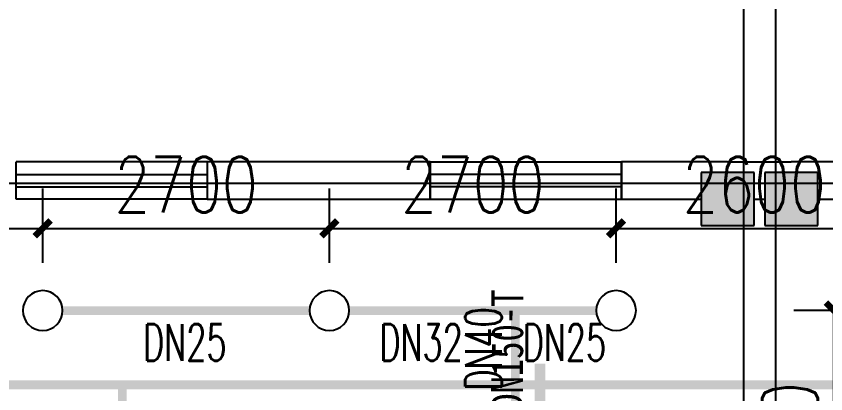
# Model space of a CAD drawing. Extents: x 0 to 2838408, y -923048 to 203859.
# Drawn here: x 2722413 to 2730038, y -538843 to -535285 of the extents above; entities that cross this region are included whole.
import ezdxf
from ezdxf.enums import TextEntityAlignment as Align

# ---------------------------------------------------------------- set-up
doc = ezdxf.new("R2010")
doc.units = 0
doc.header["$LTSCALE"] = 1000
for name, color, linetype in [('COLUMN', 9, 'Continuous'), ('DIM_喷淋', 3, 'Continuous'), ('DOTE', 8, 'Continuous'), ('EQUIP_喷头', 7, 'Continuous'), ('PIPE-喷淋', 6, 'Continuous'), ('PUB_HATCH', 8, 'Continuous'), ('TEXT_喷淋', 7, 'Continuous'), ('WALL', 9, 'Continuous'), ('WINDOW', 4, 'Continuous'), ('XREF', 8, 'Continuous'), ('抗震支吊架', 2, 'Continuous')]:
    doc.layers.add(name, color=color, linetype=linetype)
doc.styles.add('_TCH_DIM_T3', font='SIMPLEX', dxfattribs={"width": 0.75, "bigfont": 'HZTXT'})
doc.styles.add('_TWT_PIPEDN', font='SIMPLEX', dxfattribs={"width": 0.8, "height": 2.3, "bigfont": 'HZTXT'})
doc.styles.add('kzcad', font='', dxfattribs={"width": 0.8})
doc.styles.get('kzcad').set_extended_font_data('SimSun')
doc.dimstyles.new('_TWT_ARCH&&150', dxfattribs={"dimtxt": 525, "dimasz": 150, "dimexe": 375, "dimexo": 450, "dimgap": 150, "dimtad": 1, "dimdec": 0, "dimzin": 0, "dimdsep": 46, "dimtxsty": '_TCH_DIM_T3', "dimblk": 'ARCHTICK', "dimcen": 0.09, "dimclrt": 7, "dimazin": 2, "dimtfac": 1, "dimtdec": 0, "dimtix": 1, "dimtmove": 2, "dimatfit": 3, "dimfxl": 1, "dimtolj": 1, "dimtzin": 0, "dimarcsym": 0})

# ---------------------------------------------------------------- blocks, each defined once
blk = doc.blocks.new('$WINLIB2D$00000001')
at = {"color": 0}
for points in [[(-0.5, 0.5), (-0.5, -0.5)], [(-0.5, 0.5), (0.5, 0.5)], [(0.5, -0.5), (0.5, 0.5)], [(0.5, 0.1667), (-0.5, 0.1667)], [(0.5, -0.1667), (-0.5, -0.1667)], [(-0.5, -0.5), (0.5, -0.5)]]:
    blk.add_lwpolyline(points, dxfattribs=at)
blk = doc.blocks.new('3F1')
at = {"layer": 'PUB_HATCH'}
for points in [[(2392816.7, -537258.3), (2393316.7, -537258.3), (2393316.7, -536758.3), (2392816.7, -536758.3)], [(2393416.7, -537258.3), (2393916.7, -537258.3), (2393916.7, -536758.3), (2393416.7, -536758.3)]]:
    blk.add_hatch(color=256, dxfattribs=at).paths.add_polyline_path(points)
at = {"layer": 'COLUMN'}
for p, q in [((2393316.7, -536758.3), (2392816.7, -536758.3)), ((2392816.7, -536758.3), (2392816.7, -537258.3)), ((2393316.7, -537258.3), (2393316.7, -536758.3)), ((2393916.7, -536758.3), (2393416.7, -536758.3)), ((2393416.7, -536758.3), (2393416.7, -537258.3)), ((2393916.7, -537258.3), (2393916.7, -536758.3)), ((2392816.7, -537258.3), (2393316.7, -537258.3)), ((2393416.7, -537258.3), (2393916.7, -537258.3))]:
    blk.add_line(p, q, dxfattribs=at)
at = {"layer": 'DOTE'}
for p, q in [((2393216.7, -467258.3), (2393216.7, -550458.3)), ((2393516.7, -467258.3), (2393516.7, -550458.3)), ((2343216.7, -536858.3), (2453916.7, -536858.3))]:
    blk.add_line(p, q, dxfattribs=at)
at = {"layer": 'WALL'}
for p, q in [((2390266.7, -536658.3), (2388166.7, -536658.3)), ((2388166.7, -536658.3), (2388166.7, -537008.3)), ((2390266.7, -537008.3), (2390266.7, -536658.3)), ((2393066.7, -536658.3), (2392066.7, -536658.3)), ((2392066.7, -536658.3), (2392066.7, -537008.3)), ((2393066.7, -536658.3), (2393666.7, -536658.3)), ((2394666.7, -536658.3), (2393666.7, -536658.3)), ((2388166.7, -537008.3), (2390266.7, -537008.3)), ((2392066.7, -537008.3), (2392816.7, -537008.3)), ((2393316.7, -537008.3), (2393416.7, -537008.3)), ((2393916.7, -537008.3), (2394666.7, -537008.3))]:
    blk.add_line(p, q, dxfattribs=at)
at = {"layer": 'WINDOW', "yscale": 350}
for p, xscale, zscale in [((2387266.7, -536833.3), -1800, -1800), ((2391166.7, -536833.3), 1800, 1800)]:
    blk.add_blockref('$WINLIB2D$00000001', p, dxfattribs=dict(at, xscale=xscale, zscale=zscale))
blk = doc.blocks.new('_ArchTick')
at = {"color": 0, "linetype": 'ByBlock', "const_width": 0.4}
blk.add_lwpolyline([(-0.5, -0.5), (0.5, 0.5)], dxfattribs=at)
blk = doc.blocks.new('*D2448')
at = {"layer": 'Defpoints', "color": 0, "linetype": 'ByBlock', "transparency": 16777216}
for p in [(2730112.5, -538058.3), (2730662.5, -538058.3), (2730662.5, -540758.3)]:
    blk.add_point(p, dxfattribs=at)
at = {"layer": 'DIM_喷淋', "color": 0, "linetype": 'ByBlock', "lineweight": -2, "transparency": 16777216}
for p, q in [((2730212.5, -538058.3), (2729737.5, -538058.3)), ((2730112.5, -540758.3), (2730112.5, -538058.3)), ((2730212.5, -540758.3), (2729737.5, -540758.3))]:
    blk.add_line(p, q, dxfattribs=at)
at = {"layer": 'DIM_喷淋', "color": 0, "linetype": 'ByBlock', "lineweight": -2, "transparency": 16777216, "xscale": 150, "yscale": 150, "zscale": 150}
for p, rotation in [((2730112.5, -538058.3), 90), ((2730112.5, -540758.3), 270)]:
    blk.add_blockref('_ArchTick', p, dxfattribs=dict(at, rotation=rotation))
at = {"layer": 'DIM_喷淋', "color": 7, "linetype": 'ByBlock', "transparency": 16777216, "insert": (2729700, -539408.3), "char_height": 525, "attachment_point": 5, "rotation": 90, "style": '_TCH_DIM_T3'}
blk.add_mtext('\\A1;2700', dxfattribs=at)
blk = doc.blocks.new('*D2472')
at = {"layer": 'Defpoints', "color": 0, "linetype": 'ByBlock', "transparency": 16777216}
for p in [(2730662.5, -537283.9), (2728062.5, -538058.3), (2730662.5, -538058.3)]:
    blk.add_point(p, dxfattribs=at)
at = {"layer": 'DIM_喷淋', "color": 0, "linetype": 'ByBlock', "lineweight": -2, "transparency": 16777216}
for p, q in [((2728062.5, -537608.3), (2728062.5, -536908.9)), ((2730662.5, -537608.3), (2730662.5, -536908.9)), ((2728062.5, -537283.9), (2730662.5, -537283.9))]:
    blk.add_line(p, q, dxfattribs=at)
at = {"layer": 'DIM_喷淋', "color": 0, "linetype": 'ByBlock', "lineweight": -2, "transparency": 16777216, "xscale": 150, "yscale": 150, "zscale": 150, "rotation": 180}
blk.add_blockref('_ArchTick', (2728062.5, -537283.9), dxfattribs=at)
at = {"layer": 'DIM_喷淋', "color": 0, "linetype": 'ByBlock', "lineweight": -2, "transparency": 16777216, "xscale": 150, "yscale": 150, "zscale": 150}
blk.add_blockref('_ArchTick', (2730662.5, -537283.9), dxfattribs=at)
at = {"layer": 'DIM_喷淋', "color": 7, "linetype": 'ByBlock', "transparency": 16777216, "insert": (2729362.5, -536871.4), "char_height": 525, "attachment_point": 5, "style": '_TCH_DIM_T3'}
blk.add_mtext('\\A1;2600', dxfattribs=at)
blk = doc.blocks.new('*D2473')
at = {"layer": 'Defpoints', "color": 0, "linetype": 'ByBlock', "transparency": 16777216}
for p in [(2728062.5, -537283.9), (2725362.5, -538058.3), (2728062.5, -538058.3)]:
    blk.add_point(p, dxfattribs=at)
at = {"layer": 'DIM_喷淋', "color": 0, "linetype": 'ByBlock', "lineweight": -2, "transparency": 16777216}
for p, q in [((2725362.5, -537608.3), (2725362.5, -536908.9)), ((2728062.5, -537608.3), (2728062.5, -536908.9)), ((2725362.5, -537283.9), (2728062.5, -537283.9))]:
    blk.add_line(p, q, dxfattribs=at)
at = {"layer": 'DIM_喷淋', "color": 0, "linetype": 'ByBlock', "lineweight": -2, "transparency": 16777216, "xscale": 150, "yscale": 150, "zscale": 150, "rotation": 180}
blk.add_blockref('_ArchTick', (2725362.5, -537283.9), dxfattribs=at)
at = {"layer": 'DIM_喷淋', "color": 0, "linetype": 'ByBlock', "lineweight": -2, "transparency": 16777216, "xscale": 150, "yscale": 150, "zscale": 150}
blk.add_blockref('_ArchTick', (2728062.5, -537283.9), dxfattribs=at)
at = {"layer": 'DIM_喷淋', "color": 7, "linetype": 'ByBlock', "transparency": 16777216, "insert": (2726712.5, -536871.4), "char_height": 525, "attachment_point": 5, "style": '_TCH_DIM_T3'}
blk.add_mtext('\\A1;2700', dxfattribs=at)
blk = doc.blocks.new('*D2474')
at = {"layer": 'Defpoints', "color": 0, "linetype": 'ByBlock', "transparency": 16777216}
for p in [(2725362.5, -537283.9), (2722662.5, -538058.3), (2725362.5, -538058.3)]:
    blk.add_point(p, dxfattribs=at)
at = {"layer": 'DIM_喷淋', "color": 0, "linetype": 'ByBlock', "lineweight": -2, "transparency": 16777216}
for p, q in [((2722662.5, -537608.3), (2722662.5, -536908.9)), ((2725362.5, -537608.3), (2725362.5, -536908.9)), ((2722662.5, -537283.9), (2725362.5, -537283.9))]:
    blk.add_line(p, q, dxfattribs=at)
at = {"layer": 'DIM_喷淋', "color": 0, "linetype": 'ByBlock', "lineweight": -2, "transparency": 16777216, "xscale": 150, "yscale": 150, "zscale": 150, "rotation": 180}
blk.add_blockref('_ArchTick', (2722662.5, -537283.9), dxfattribs=at)
at = {"layer": 'DIM_喷淋', "color": 0, "linetype": 'ByBlock', "lineweight": -2, "transparency": 16777216, "xscale": 150, "yscale": 150, "zscale": 150}
blk.add_blockref('_ArchTick', (2725362.5, -537283.9), dxfattribs=at)
at = {"layer": 'DIM_喷淋', "color": 7, "linetype": 'ByBlock', "transparency": 16777216, "insert": (2724012.5, -536871.4), "char_height": 525, "attachment_point": 5, "style": '_TCH_DIM_T3'}
blk.add_mtext('\\A1;2700', dxfattribs=at)
blk = doc.blocks.new('*D2475')
at = {"layer": 'Defpoints', "color": 0, "linetype": 'ByBlock', "transparency": 16777216}
for p in [(2722662.5, -537283.9), (2720062.5, -538058.3), (2722662.5, -538058.3)]:
    blk.add_point(p, dxfattribs=at)
at = {"layer": 'DIM_喷淋', "color": 0, "linetype": 'ByBlock', "lineweight": -2, "transparency": 16777216}
for p, q in [((2720062.5, -537608.3), (2720062.5, -536908.9)), ((2722662.5, -537608.3), (2722662.5, -536908.9)), ((2720062.5, -537283.9), (2722662.5, -537283.9))]:
    blk.add_line(p, q, dxfattribs=at)
at = {"layer": 'DIM_喷淋', "color": 0, "linetype": 'ByBlock', "lineweight": -2, "transparency": 16777216, "xscale": 150, "yscale": 150, "zscale": 150, "rotation": 180}
blk.add_blockref('_ArchTick', (2720062.5, -537283.9), dxfattribs=at)
at = {"layer": 'DIM_喷淋', "color": 0, "linetype": 'ByBlock', "lineweight": -2, "transparency": 16777216, "xscale": 150, "yscale": 150, "zscale": 150}
blk.add_blockref('_ArchTick', (2722662.5, -537283.9), dxfattribs=at)
at = {"layer": 'DIM_喷淋', "color": 7, "linetype": 'ByBlock', "transparency": 16777216, "insert": (2721362.5, -536871.4), "char_height": 525, "attachment_point": 5, "style": '_TCH_DIM_T3'}
blk.add_mtext('\\A1;2600', dxfattribs=at)
blk = doc.blocks.new('$TwtSys$00000125')
blk.add_circle((0, 0, 0), 1)

msp = doc.modelspace()

# ---------------------------------------------------------------- linework, layer by layer
at = {"layer": 'PIPE-喷淋', "linetype": 'ByBlock', "ltscale": 1.5, "const_width": 82.5}
for points in [[(2722850, -538058.3), (2725175, -538058.3)], [(2725550, -538058.3), (2727112.5, -538058.3)], [(2727112.5, -538058.3), (2727112.5, -538758.3)], [(2727112.5, -538058.3), (2727875, -538058.3)], [(2719112.5, -538758.3), (2723412.5, -538758.3)], [(2723412.5, -538758.3), (2727112.5, -538758.3)], [(2723412.5, -540558.3), (2723412.5, -538758.3)], [(2727112.5, -540558.3), (2727112.5, -538758.3)], [(2727112.5, -538758.3), (2734712.5, -538758.3)]]:
    msp.add_lwpolyline(points, dxfattribs=at)
at = {"layer": '抗震支吊架', "color": 4, "const_width": 100}
msp.add_lwpolyline([(2727345.9, -538958.3), (2727345.9, -538558.3)], dxfattribs=at)

# ---------------------------------------------------------------- block references
at = {"layer": 'EQUIP_喷头', "linetype": 'ByBlock', "xscale": 187.5, "yscale": -187.5, "zscale": 187.5}
for p in [(2722662.5, -538058.3), (2725362.5, -538058.3), (2728062.5, -538058.3)]:
    msp.add_blockref('$TwtSys$00000125', p, dxfattribs=at)
at = {"layer": 'XREF'}
msp.add_blockref('3F1', (336045.8, 0), dxfattribs=at)

# ---------------------------------------------------------------- texts
at = {"layer": 'TEXT_喷淋', "color": 251, "linetype": 'ByBlock', "style": '_TWT_PIPEDN', "width": 0.64}
for s, rotation, p in [('DN40', 90, (2726985, -538813.1)), ('DN25', 359.99999, (2723607.7, -538530.8)), ('DN32', 359.99999, (2725832.7, -538530.8)), ('DN25', 359.99999, (2727182.7, -538530.8))]:
    msp.add_text(s, height=345, rotation=rotation, dxfattribs=at).set_placement(p)
at = {"layer": '抗震支吊架', "color": 4, "style": 'kzcad', "width": 0.8}
msp.add_text('KZS-DN150-T', height=300, rotation=89.88539, dxfattribs=at).set_placement((2727185.9, -538758.3), align=Align.CENTER)

# ---------------------------------------------------------------- dimensions: what is measured, and where the dimension line sits
at = {"layer": 'DIM_喷淋', "linetype": 'ByBlock'}
for p1, p2, distance, picture, middle in [((2720062.5, -538058.3), (2722662.5, -538058.3), 774.4, '*D2475', (2721362.5, -536871.4)), ((2722662.5, -538058.3), (2725362.5, -538058.3), 774.4, '*D2474', (2724012.5, -536871.4)), ((2725362.5, -538058.3), (2728062.5, -538058.3), 774.4, '*D2473', (2726712.5, -536871.4)), ((2728062.5, -538058.3), (2730662.5, -538058.3), 774.4, '*D2472', (2729362.5, -536871.4)), ((2730662.5, -540758.3), (2730662.5, -538058.3), 550, '*D2448', (2729700, -539408.3))]:
    dim = msp.add_aligned_dim(p1=p1, p2=p2, distance=distance, dimstyle='_TWT_ARCH&&150', dxfattribs=at)
    dim.commit()
    dim.dimension.update_dxf_attribs({"geometry": picture, "text_midpoint": middle})

doc.saveas('drawing.dxf')
